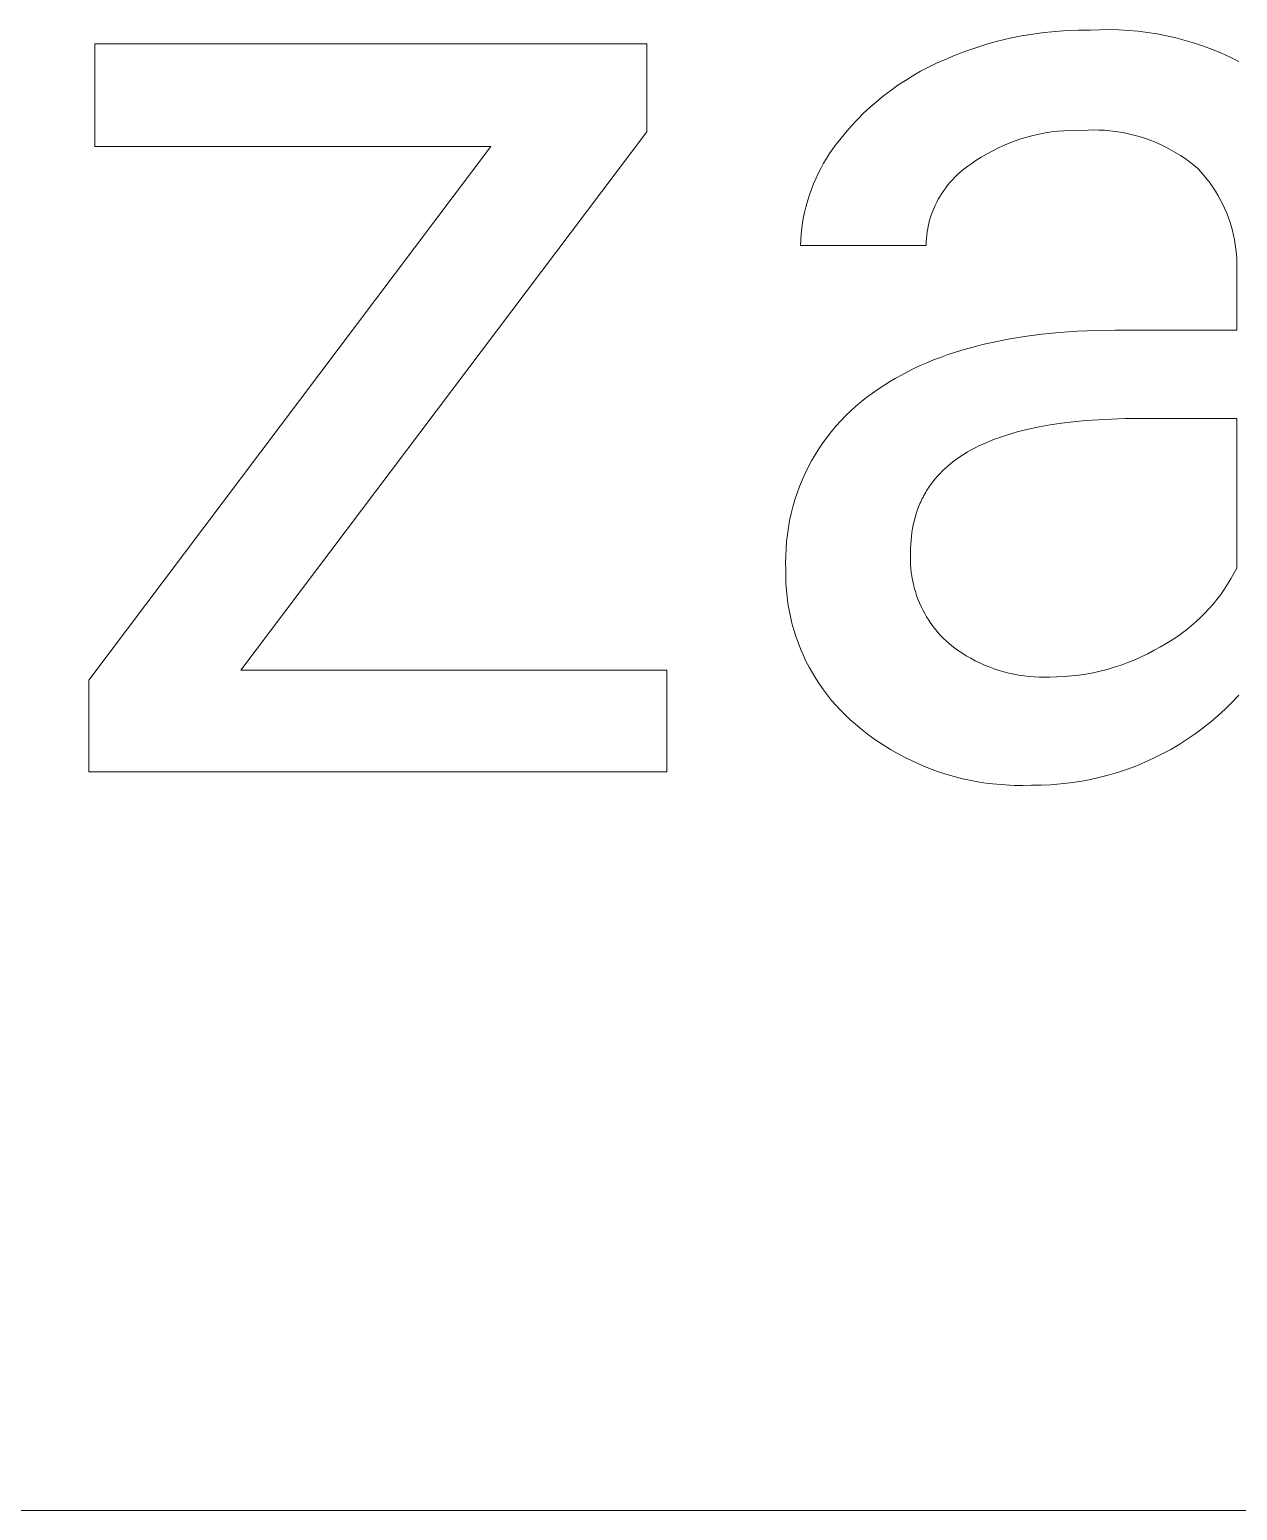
# Model space of a CAD drawing. Header units: millimetres. Extents: x 0 to 3480, y 0 to 2432.
# Drawn here: x 2490.85 to 2531.48, y 194.56 to 244.35 of the extents above; entities that cross this region are included whole.
import ezdxf

# ---------------------------------------------------------------- set-up
doc = ezdxf.new("R2010")
doc.units = ezdxf.units.MM
doc.header["$MEASUREMENT"] = 0
doc.layers.add('Domyślny', color=7, linetype='Continuous', true_color=0x000000)

msp = doc.modelspace()

# ---------------------------------------------------------------- linework, layer by layer
at = {"layer": 'Domyślny', "color": 18, "lineweight": 15, "true_color": 0x000000}
for p, q in [((2523.457, 243.968), (2523.834, 244.058)), ((2523.834, 244.058), (2524.213, 244.135)), ((2524.213, 244.135), (2524.594, 244.2)), ((2524.594, 244.2), (2524.978, 244.252)), ((2524.978, 244.252), (2525.362, 244.291)), ((2525.362, 244.291), (2525.748, 244.318)), ((2525.748, 244.318), (2526.135, 244.332)), ((2526.135, 244.332), (2526.522, 244.333)), ((2526.522, 244.333), (2526.845, 244.347)), ((2526.845, 244.347), (2527.168, 244.35)), ((2527.168, 244.35), (2527.492, 244.342)), ((2527.492, 244.342), (2527.815, 244.323)), ((2527.815, 244.323), (2528.137, 244.294)), ((2528.137, 244.294), (2528.458, 244.254)), ((2528.458, 244.254), (2528.777, 244.203)), ((2528.777, 244.203), (2529.095, 244.141)), ((2529.095, 244.141), (2529.41, 244.069)), ((2529.41, 244.069), (2529.723, 243.987)), ((2493.043, 240.421), (2493.043, 243.875)), ((2493.043, 243.875), (2511.61, 243.875)), ((2511.61, 243.875), (2511.61, 240.908)), ((2521.988, 243.486), (2522.349, 243.625)), ((2522.349, 243.625), (2522.714, 243.752)), ((2522.714, 243.752), (2523.084, 243.866)), ((2523.084, 243.866), (2523.457, 243.968)), ((2529.723, 243.987), (2530.032, 243.894)), ((2530.032, 243.894), (2530.339, 243.791)), ((2530.339, 243.791), (2530.642, 243.677)), ((2530.642, 243.677), (2530.941, 243.554)), ((2530.941, 243.554), (2531.236, 243.421)), ((2520.824, 242.948), (2521.089, 243.086)), ((2521.089, 243.086), (2521.358, 243.216)), ((2521.358, 243.216), (2521.631, 243.336)), ((2521.631, 243.336), (2521.988, 243.486)), ((2531.236, 243.421), (2531.526, 243.278)), ((2520.06, 242.48), (2520.31, 242.644)), ((2520.31, 242.644), (2520.564, 242.801)), ((2520.564, 242.801), (2520.824, 242.948)), ((2519.348, 241.936), (2519.579, 242.126)), ((2519.579, 242.126), (2519.817, 242.307)), ((2519.817, 242.307), (2520.06, 242.48)), ((2518.695, 241.324), (2518.906, 241.535)), ((2518.906, 241.535), (2519.124, 241.74)), ((2519.124, 241.74), (2519.348, 241.936)), ((2518.296, 240.879), (2518.492, 241.105)), ((2518.492, 241.105), (2518.695, 241.324)), ((2511.61, 240.908), (2497.957, 222.805)), ((2517.987, 240.496), (2518.108, 240.647)), ((2518.108, 240.647), (2518.296, 240.879)), ((2523.803, 240.531), (2523.609, 240.45)), ((2524.001, 240.606), (2523.803, 240.531)), ((2524.2, 240.674), (2524.001, 240.606)), ((2524.402, 240.735), (2524.2, 240.674)), ((2524.606, 240.789), (2524.402, 240.735)), ((2524.812, 240.835), (2524.606, 240.789)), ((2525.019, 240.875), (2524.812, 240.835)), ((2525.227, 240.907), (2525.019, 240.875)), ((2525.436, 240.932), (2525.227, 240.907)), ((2525.646, 240.95), (2525.436, 240.932)), ((2525.857, 240.961), (2525.646, 240.95)), ((2526.068, 240.964), (2525.857, 240.961)), ((2526.279, 240.96), (2526.068, 240.964)), ((2526.46, 240.97), (2526.279, 240.96)), ((2526.642, 240.974), (2526.46, 240.97)), ((2526.824, 240.972), (2526.642, 240.974)), ((2527.006, 240.963), (2526.824, 240.972)), ((2527.187, 240.948), (2527.006, 240.963)), ((2527.368, 240.927), (2527.187, 240.948)), ((2527.548, 240.9), (2527.368, 240.927)), ((2527.727, 240.867), (2527.548, 240.9)), ((2527.905, 240.827), (2527.727, 240.867)), ((2528.081, 240.782), (2527.905, 240.827)), ((2528.255, 240.73), (2528.081, 240.782)), ((2528.428, 240.673), (2528.255, 240.73)), ((2528.599, 240.61), (2528.428, 240.673)), ((2528.767, 240.541), (2528.599, 240.61)), ((2528.933, 240.466), (2528.767, 240.541)), ((2492.846, 222.469), (2506.36, 240.421)), ((2506.36, 240.421), (2493.043, 240.421)), ((2517.558, 239.854), (2517.657, 240.019)), ((2517.657, 240.019), (2517.762, 240.182)), ((2517.762, 240.182), (2517.872, 240.341)), ((2517.872, 240.341), (2517.987, 240.496)), ((2522.863, 240.058), (2522.685, 239.944)), ((2523.044, 240.166), (2522.863, 240.058)), ((2523.229, 240.267), (2523.044, 240.166)), ((2523.417, 240.362), (2523.229, 240.267)), ((2523.609, 240.45), (2523.417, 240.362)), ((2529.096, 240.385), (2528.933, 240.466)), ((2529.257, 240.299), (2529.096, 240.385)), ((2529.414, 240.208), (2529.257, 240.299)), ((2529.568, 240.111), (2529.414, 240.208)), ((2529.719, 240.01), (2529.568, 240.111)), ((2529.866, 239.903), (2529.719, 240.01)), ((2517.294, 239.337), (2517.377, 239.512)), ((2517.377, 239.512), (2517.465, 239.684)), ((2517.465, 239.684), (2517.558, 239.854)), ((2522.142, 239.544), (2522.056, 239.466)), ((2522.231, 239.619), (2522.142, 239.544)), ((2522.322, 239.691), (2522.231, 239.619)), ((2522.416, 239.759), (2522.322, 239.691)), ((2522.512, 239.824), (2522.416, 239.759)), ((2522.685, 239.944), (2522.512, 239.824)), ((2530.01, 239.791), (2529.866, 239.903)), ((2530.149, 239.674), (2530.01, 239.791)), ((2530.259, 239.556), (2530.149, 239.674)), ((2530.364, 239.435), (2530.259, 239.556)), ((2517.148, 238.98), (2517.218, 239.16)), ((2517.218, 239.16), (2517.294, 239.337)), ((2521.67, 239.034), (2521.602, 238.94)), ((2521.741, 239.126), (2521.67, 239.034)), ((2521.815, 239.215), (2521.741, 239.126)), ((2521.893, 239.302), (2521.815, 239.215)), ((2521.973, 239.385), (2521.893, 239.302)), ((2522.056, 239.466), (2521.973, 239.385)), ((2530.465, 239.31), (2530.364, 239.435)), ((2530.562, 239.182), (2530.465, 239.31)), ((2530.654, 239.05), (2530.562, 239.182)), ((2530.742, 238.916), (2530.654, 239.05)), ((2516.973, 238.427), (2517.025, 238.613)), ((2517.025, 238.613), (2517.084, 238.797)), ((2517.084, 238.797), (2517.148, 238.98)), ((2521.364, 238.542), (2521.313, 238.437)), ((2521.418, 238.645), (2521.364, 238.542)), ((2521.476, 238.745), (2521.418, 238.645)), ((2521.537, 238.844), (2521.476, 238.745)), ((2521.602, 238.94), (2521.537, 238.844)), ((2530.825, 238.778), (2530.742, 238.916)), ((2530.903, 238.638), (2530.825, 238.778)), ((2530.977, 238.496), (2530.903, 238.638)), ((2516.855, 237.859), (2516.888, 238.05)), ((2516.888, 238.05), (2516.928, 238.239)), ((2516.928, 238.239), (2516.973, 238.427)), ((2521.184, 238.114), (2521.148, 238.004)), ((2521.223, 238.224), (2521.184, 238.114)), ((2521.266, 238.331), (2521.223, 238.224)), ((2521.313, 238.437), (2521.266, 238.331)), ((2531.045, 238.35), (2530.977, 238.496)), ((2531.109, 238.203), (2531.045, 238.35)), ((2531.168, 238.054), (2531.109, 238.203)), ((2531.221, 237.902), (2531.168, 238.054)), ((2516.808, 237.475), (2516.828, 237.668)), ((2516.828, 237.668), (2516.855, 237.859)), ((2521.045, 237.552), (2521.029, 237.437)), ((2521.065, 237.666), (2521.045, 237.552)), ((2521.088, 237.78), (2521.065, 237.666)), ((2521.116, 237.892), (2521.088, 237.78)), ((2521.148, 238.004), (2521.116, 237.892)), ((2531.27, 237.749), (2531.221, 237.902)), ((2531.313, 237.594), (2531.27, 237.749)), ((2531.351, 237.438), (2531.313, 237.594)), ((2516.787, 237.089), (2516.794, 237.283)), ((2521.005, 237.089), (2516.787, 237.089)), ((2516.794, 237.283), (2516.808, 237.475)), ((2521.009, 237.205), (2521.005, 237.089)), ((2521.017, 237.321), (2521.009, 237.205)), ((2521.029, 237.437), (2521.017, 237.321)), ((2531.383, 237.281), (2531.351, 237.438)), ((2531.41, 237.123), (2531.383, 237.281)), ((2531.432, 236.964), (2531.41, 237.123)), ((2531.448, 236.804), (2531.432, 236.964)), ((2531.459, 236.644), (2531.448, 236.804)), ((2531.465, 236.483), (2531.459, 236.644)), ((2531.459, 236.162), (2531.465, 236.323)), ((2531.459, 234.238), (2531.459, 236.162)), ((2531.465, 236.323), (2531.465, 236.483)), ((2524.323, 234.032), (2524.898, 234.106)), ((2524.898, 234.106), (2525.492, 234.164)), ((2525.492, 234.164), (2526.103, 234.205)), ((2526.103, 234.205), (2526.732, 234.23)), ((2526.732, 234.23), (2527.38, 234.238)), ((2527.38, 234.238), (2531.459, 234.238)), ((2521.961, 233.493), (2522.205, 233.569)), ((2522.205, 233.569), (2522.454, 233.641)), ((2522.454, 233.641), (2522.707, 233.71)), ((2522.707, 233.71), (2522.965, 233.773)), ((2522.965, 233.773), (2523.228, 233.833)), ((2523.228, 233.833), (2523.495, 233.889)), ((2523.495, 233.889), (2523.767, 233.941)), ((2523.767, 233.941), (2524.323, 234.032)), ((2520.593, 232.949), (2520.81, 233.05)), ((2520.81, 233.05), (2521.031, 233.147)), ((2521.031, 233.147), (2521.257, 233.24)), ((2521.257, 233.24), (2521.487, 233.328)), ((2521.487, 233.328), (2521.722, 233.413)), ((2521.722, 233.413), (2521.961, 233.493)), ((2519.774, 232.505), (2519.972, 232.622)), ((2519.972, 232.622), (2520.175, 232.735)), ((2520.175, 232.735), (2520.382, 232.844)), ((2520.382, 232.844), (2520.593, 232.949)), ((2519.017, 231.988), (2519.209, 232.129)), ((2519.209, 232.129), (2519.393, 232.258)), ((2519.393, 232.258), (2519.581, 232.384)), ((2519.581, 232.384), (2519.774, 232.505)), ((2518.471, 231.527), (2518.648, 231.687)), ((2518.648, 231.687), (2518.83, 231.841)), ((2518.83, 231.841), (2519.017, 231.988)), ((2517.976, 231.013), (2518.135, 231.19)), ((2518.135, 231.19), (2518.3, 231.361)), ((2518.3, 231.361), (2518.471, 231.527)), ((2525.179, 231.057), (2524.811, 230.991)), ((2525.563, 231.114), (2525.179, 231.057)), ((2525.961, 231.162), (2525.563, 231.114)), ((2526.374, 231.201), (2525.961, 231.162)), ((2526.803, 231.232), (2526.374, 231.201)), ((2527.247, 231.254), (2526.803, 231.232)), ((2527.705, 231.267), (2527.247, 231.254)), ((2528.179, 231.271), (2527.705, 231.267)), ((2531.459, 231.271), (2528.179, 231.271)), ((2531.459, 226.241), (2531.459, 231.271)), ((2517.537, 230.45), (2517.677, 230.642)), ((2517.677, 230.642), (2517.823, 230.83)), ((2517.823, 230.83), (2517.976, 231.013)), ((2523.34, 230.586), (2523.195, 230.53)), ((2523.488, 230.639), (2523.34, 230.586)), ((2523.64, 230.691), (2523.488, 230.639)), ((2523.796, 230.74), (2523.64, 230.691)), ((2523.956, 230.788), (2523.796, 230.74)), ((2524.119, 230.833), (2523.956, 230.788)), ((2524.458, 230.916), (2524.119, 230.833)), ((2524.811, 230.991), (2524.458, 230.916)), ((2517.157, 229.845), (2517.277, 230.051)), ((2517.277, 230.051), (2517.403, 230.252)), ((2517.403, 230.252), (2517.537, 230.45)), ((2522.288, 230.076), (2522.173, 230.002)), ((2522.406, 230.147), (2522.288, 230.076)), ((2522.528, 230.216), (2522.406, 230.147)), ((2522.654, 230.283), (2522.528, 230.216)), ((2522.784, 230.348), (2522.654, 230.283)), ((2522.917, 230.411), (2522.784, 230.348)), ((2523.054, 230.471), (2522.917, 230.411)), ((2523.195, 230.53), (2523.054, 230.471)), ((2516.94, 229.421), (2517.045, 229.635)), ((2517.045, 229.635), (2517.157, 229.845)), ((2521.657, 229.601), (2521.565, 229.514)), ((2521.753, 229.685), (2521.657, 229.601)), ((2521.852, 229.768), (2521.753, 229.685)), ((2521.955, 229.848), (2521.852, 229.768)), ((2522.062, 229.926), (2521.955, 229.848)), ((2522.173, 230.002), (2522.062, 229.926)), ((2516.752, 228.983), (2516.842, 229.204)), ((2516.842, 229.204), (2516.94, 229.421)), ((2521.197, 229.095), (2521.161, 229.046)), ((2521.234, 229.144), (2521.197, 229.095)), ((2521.272, 229.192), (2521.234, 229.144)), ((2521.311, 229.24), (2521.272, 229.192)), ((2521.392, 229.333), (2521.311, 229.24)), ((2521.477, 229.425), (2521.392, 229.333)), ((2521.565, 229.514), (2521.477, 229.425)), ((2516.595, 228.534), (2516.67, 228.76)), ((2516.67, 228.76), (2516.752, 228.983)), ((2520.878, 228.578), (2520.852, 228.523)), ((2520.906, 228.632), (2520.878, 228.578)), ((2520.935, 228.686), (2520.906, 228.632)), ((2520.964, 228.739), (2520.935, 228.686)), ((2520.995, 228.791), (2520.964, 228.739)), ((2521.026, 228.843), (2520.995, 228.791)), ((2521.058, 228.895), (2521.026, 228.843)), ((2521.092, 228.946), (2521.058, 228.895)), ((2521.126, 228.996), (2521.092, 228.946)), ((2521.161, 229.046), (2521.126, 228.996)), ((2516.418, 227.842), (2516.469, 228.074)), ((2516.469, 228.074), (2516.528, 228.305)), ((2516.528, 228.305), (2516.595, 228.534)), ((2520.671, 228.064), (2520.636, 227.944)), ((2520.711, 228.182), (2520.671, 228.064)), ((2520.754, 228.298), (2520.711, 228.182)), ((2520.777, 228.355), (2520.754, 228.298)), ((2520.801, 228.412), (2520.777, 228.355)), ((2520.826, 228.467), (2520.801, 228.412)), ((2520.852, 228.523), (2520.826, 228.467)), ((2516.34, 227.372), (2516.375, 227.607)), ((2516.375, 227.607), (2516.418, 227.842)), ((2520.551, 227.57), (2520.531, 227.441)), ((2520.576, 227.697), (2520.551, 227.57)), ((2520.604, 227.822), (2520.576, 227.697)), ((2520.636, 227.944), (2520.604, 227.822)), ((2516.295, 226.898), (2516.314, 227.135)), ((2516.314, 227.135), (2516.34, 227.372)), ((2520.501, 227.177), (2520.491, 227.041)), ((2520.514, 227.31), (2520.501, 227.177)), ((2520.531, 227.441), (2520.514, 227.31)), ((2516.282, 226.422), (2516.285, 226.66)), ((2516.285, 226.66), (2516.295, 226.898)), ((2520.484, 226.763), (2520.48, 226.63)), ((2520.48, 226.63), (2520.48, 226.497)), ((2520.486, 226.903), (2520.484, 226.763)), ((2520.491, 227.041), (2520.486, 226.903)), ((2516.288, 226.184), (2516.282, 226.422)), ((2516.287, 225.957), (2516.288, 226.184)), ((2520.48, 226.497), (2520.485, 226.365)), ((2520.485, 226.365), (2520.495, 226.232)), ((2520.495, 226.232), (2520.509, 226.1)), ((2520.509, 226.1), (2520.528, 225.968)), ((2531.363, 226.057), (2531.459, 226.241)), ((2516.294, 225.731), (2516.287, 225.957)), ((2516.308, 225.505), (2516.294, 225.731)), ((2520.528, 225.968), (2520.551, 225.837)), ((2520.551, 225.837), (2520.579, 225.708)), ((2520.579, 225.708), (2520.611, 225.579)), ((2520.611, 225.579), (2520.648, 225.451)), ((2531.038, 225.526), (2531.153, 225.699)), ((2531.153, 225.699), (2531.261, 225.877)), ((2531.261, 225.877), (2531.363, 226.057)), ((2516.33, 225.279), (2516.308, 225.505)), ((2516.36, 225.055), (2516.33, 225.279)), ((2520.648, 225.451), (2520.69, 225.325)), ((2520.69, 225.325), (2520.735, 225.2)), ((2520.735, 225.2), (2520.785, 225.077)), ((2520.785, 225.077), (2520.84, 224.955)), ((2530.661, 225.03), (2530.792, 225.191)), ((2530.792, 225.191), (2530.918, 225.357)), ((2530.918, 225.357), (2531.038, 225.526)), ((2516.398, 224.831), (2516.36, 225.055)), ((2516.443, 224.61), (2516.398, 224.831)), ((2516.496, 224.389), (2516.443, 224.61)), ((2520.84, 224.955), (2520.898, 224.836)), ((2520.898, 224.836), (2520.961, 224.719)), ((2520.961, 224.719), (2521.027, 224.604)), ((2521.027, 224.604), (2521.098, 224.491)), ((2530.083, 224.434), (2530.235, 224.576)), ((2530.235, 224.576), (2530.382, 224.723)), ((2530.382, 224.723), (2530.524, 224.874)), ((2530.524, 224.874), (2530.661, 225.03)), ((2516.556, 224.171), (2516.496, 224.389)), ((2516.624, 223.955), (2516.556, 224.171)), ((2521.098, 224.491), (2521.172, 224.381)), ((2521.172, 224.381), (2521.25, 224.274)), ((2521.25, 224.274), (2521.332, 224.169)), ((2521.332, 224.169), (2521.418, 224.067)), ((2529.6, 224.042), (2529.765, 224.167)), ((2529.765, 224.167), (2529.927, 224.298)), ((2529.927, 224.298), (2530.083, 224.434)), ((2516.699, 223.741), (2516.624, 223.955)), ((2516.781, 223.53), (2516.699, 223.741)), ((2521.418, 224.067), (2521.507, 223.969)), ((2521.507, 223.969), (2521.599, 223.873)), ((2521.599, 223.873), (2521.695, 223.781)), ((2521.695, 223.781), (2521.793, 223.692)), ((2521.793, 223.692), (2521.93, 223.586)), ((2521.93, 223.586), (2522.07, 223.485)), ((2528.685, 223.478), (2528.898, 223.599)), ((2528.898, 223.599), (2529.079, 223.701)), ((2529.079, 223.701), (2529.256, 223.809)), ((2529.256, 223.809), (2529.43, 223.922)), ((2529.43, 223.922), (2529.6, 224.042)), ((2516.871, 223.322), (2516.781, 223.53)), ((2516.967, 223.117), (2516.871, 223.322)), ((2517.071, 222.916), (2516.967, 223.117)), ((2522.07, 223.485), (2522.213, 223.388)), ((2522.213, 223.388), (2522.36, 223.297)), ((2522.36, 223.297), (2522.509, 223.21)), ((2522.509, 223.21), (2522.662, 223.129)), ((2522.662, 223.129), (2522.817, 223.053)), ((2527.798, 223.066), (2528.025, 223.158)), ((2528.025, 223.158), (2528.248, 223.257)), ((2528.248, 223.257), (2528.469, 223.364)), ((2528.469, 223.364), (2528.685, 223.478)), ((2497.957, 222.805), (2512.282, 222.805)), ((2512.282, 222.805), (2512.282, 219.386)), ((2517.181, 222.718), (2517.071, 222.916)), ((2517.298, 222.524), (2517.181, 222.718)), ((2522.817, 223.053), (2522.975, 222.982)), ((2522.975, 222.982), (2523.135, 222.917)), ((2523.135, 222.917), (2523.297, 222.857)), ((2523.297, 222.857), (2523.461, 222.803)), ((2523.461, 222.803), (2523.627, 222.755)), ((2523.627, 222.755), (2523.794, 222.712)), ((2523.794, 222.712), (2523.963, 222.675)), ((2523.963, 222.675), (2524.133, 222.644)), ((2524.133, 222.644), (2524.304, 222.618)), ((2524.304, 222.618), (2524.476, 222.599)), ((2524.476, 222.599), (2524.648, 222.585)), ((2524.648, 222.585), (2524.82, 222.577)), ((2525.166, 222.579), (2525.411, 222.583)), ((2525.411, 222.583), (2525.655, 222.595)), ((2525.655, 222.595), (2525.899, 222.615)), ((2525.899, 222.615), (2526.142, 222.643)), ((2526.142, 222.643), (2526.384, 222.68)), ((2526.384, 222.68), (2526.625, 222.724)), ((2526.625, 222.724), (2526.864, 222.777)), ((2526.864, 222.777), (2527.101, 222.837)), ((2527.101, 222.837), (2527.336, 222.906)), ((2527.336, 222.906), (2527.568, 222.982)), ((2527.568, 222.982), (2527.798, 223.066)), ((2492.846, 219.386), (2492.846, 222.469)), ((2517.422, 222.335), (2517.298, 222.524)), ((2517.552, 222.149), (2517.422, 222.335)), ((2517.689, 221.969), (2517.552, 222.149)), ((2524.82, 222.577), (2524.993, 222.575)), ((2524.993, 222.575), (2525.166, 222.579)), ((2517.831, 221.793), (2517.689, 221.969)), ((2517.98, 221.622), (2517.831, 221.793)), ((2518.134, 221.456), (2517.98, 221.622)), ((2531.304, 221.729), (2531.071, 221.5)), ((2531.529, 221.965), (2531.304, 221.729)), ((2518.294, 221.295), (2518.134, 221.456)), ((2518.459, 221.141), (2518.294, 221.295)), ((2518.629, 220.991), (2518.459, 221.141)), ((2530.83, 221.28), (2530.582, 221.068)), ((2531.071, 221.5), (2530.83, 221.28)), ((2518.854, 220.806), (2518.629, 220.991)), ((2519.085, 220.627), (2518.854, 220.806)), ((2519.322, 220.457), (2519.085, 220.627)), ((2530.063, 220.672), (2529.794, 220.487)), ((2530.326, 220.865), (2530.063, 220.672)), ((2530.582, 221.068), (2530.326, 220.865)), ((2519.564, 220.295), (2519.322, 220.457)), ((2519.812, 220.142), (2519.564, 220.295)), ((2520.065, 219.997), (2519.812, 220.142)), ((2529.238, 220.147), (2528.951, 219.991)), ((2529.519, 220.312), (2529.238, 220.147)), ((2529.794, 220.487), (2529.519, 220.312)), ((2520.323, 219.86), (2520.065, 219.997)), ((2520.585, 219.733), (2520.323, 219.86)), ((2520.852, 219.614), (2520.585, 219.733)), ((2521.122, 219.505), (2520.852, 219.614)), ((2528.362, 219.711), (2528.06, 219.587)), ((2528.659, 219.846), (2528.362, 219.711)), ((2528.951, 219.991), (2528.659, 219.846)), ((2512.282, 219.386), (2492.846, 219.386)), ((2521.396, 219.405), (2521.122, 219.505)), ((2521.673, 219.314), (2521.396, 219.405)), ((2521.953, 219.233), (2521.673, 219.314)), ((2522.236, 219.161), (2521.953, 219.233)), ((2522.521, 219.099), (2522.236, 219.161)), ((2522.808, 219.047), (2522.521, 219.099)), ((2526.497, 219.125), (2526.176, 219.066)), ((2526.816, 219.196), (2526.497, 219.125)), ((2527.132, 219.277), (2526.816, 219.196)), ((2527.445, 219.369), (2527.132, 219.277)), ((2527.754, 219.473), (2527.445, 219.369)), ((2528.06, 219.587), (2527.754, 219.473)), ((2523.097, 219.004), (2522.808, 219.047)), ((2523.386, 218.971), (2523.097, 219.004)), ((2523.677, 218.949), (2523.386, 218.971)), ((2523.968, 218.936), (2523.677, 218.949)), ((2524.26, 218.933), (2523.968, 218.936)), ((2524.552, 218.94), (2524.26, 218.933)), ((2524.878, 218.943), (2524.552, 218.94)), ((2525.204, 218.956), (2524.878, 218.943)), ((2525.529, 218.982), (2525.204, 218.956)), ((2525.853, 219.018), (2525.529, 218.982)), ((2526.176, 219.066), (2525.853, 219.018)), ((2165.118, 194.556), (3480.374, 194.556))]:
    msp.add_line(p, q, dxfattribs=at)

doc.saveas('drawing.dxf')
